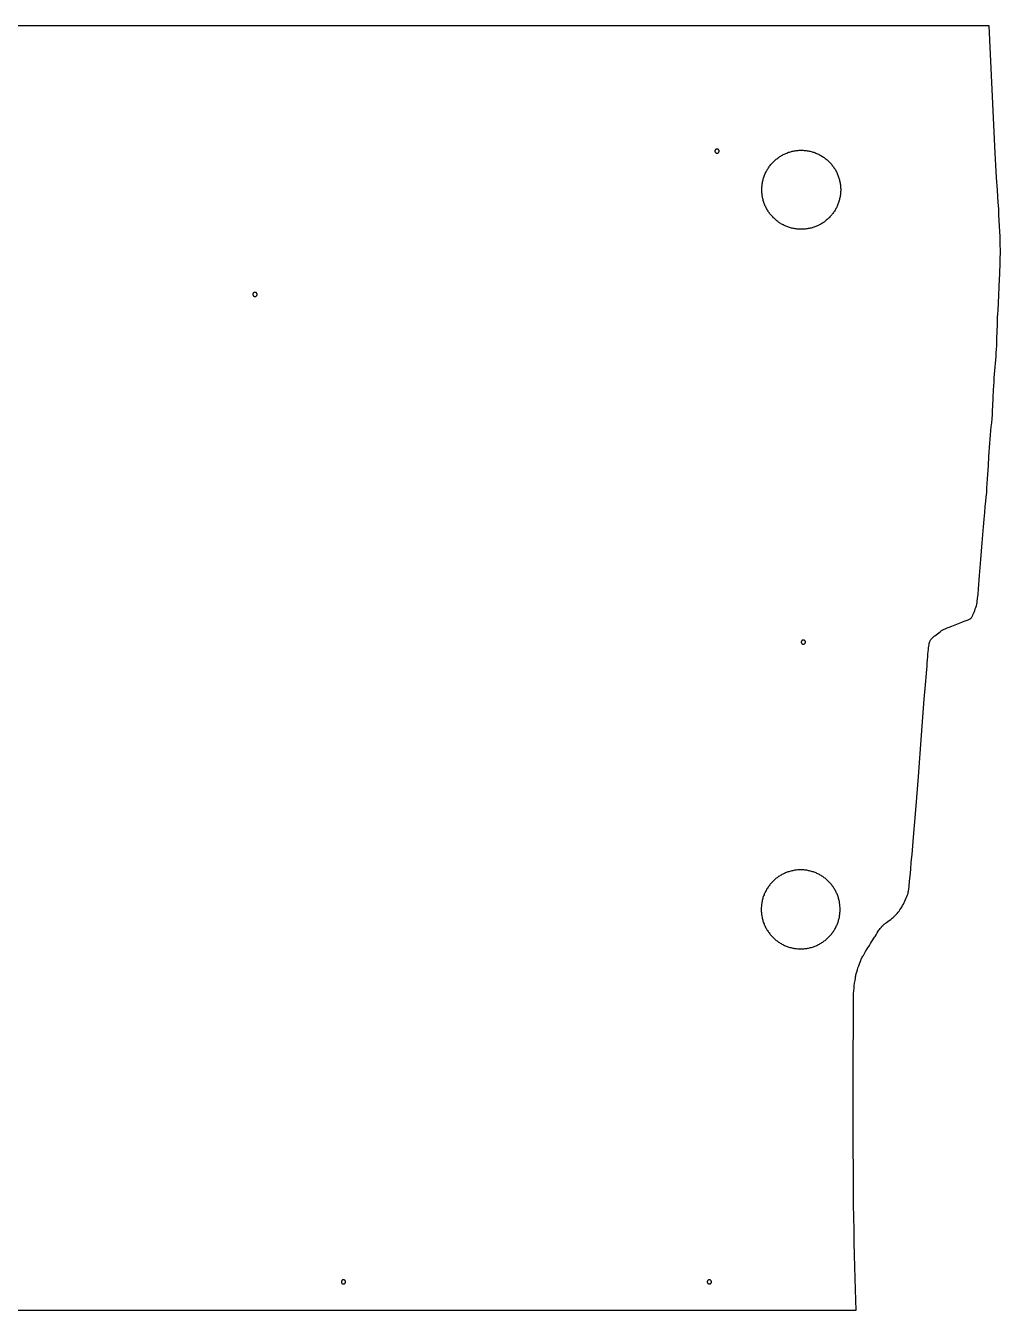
# Model space of a CAD drawing. Extents: x 0 to 10511, y 0 to 8892.
# Drawn here: x 4343 to 5269, y 2216 to 3436 of the extents above; entities that cross this region are included whole.
import ezdxf

# ---------------------------------------------------------------- set-up
doc = ezdxf.new("R2010")
doc.units = 0
doc.layers.add('Default_Layer', color=1, linetype='CONTINUOUS')

msp = doc.modelspace()

# ---------------------------------------------------------------- linework, layer by layer
at = {"layer": 'Default_Layer'}
msp.add_lwpolyline([(3913.3, 2215.9), (4742.6, 2215.9), (4757.8, 2215.9), (5131.9, 2215.9), (5131.5, 2225.5), (5131.2, 2235.7), (5130.8, 2246.3), (5130.6, 2257.3), (5130.3, 2268.7), (5130.1, 2280.3), (5129.9, 2292.2), (5129.7, 2304.3), (5129.5, 2316.5), (5129.4, 2328.8), (5129.3, 2341.1), (5129.2, 2353.5), (5129.1, 2365.7), (5129.1, 2377.8), (5129, 2401.5), (5129, 2424.1), (5129, 2445.2), (5129.1, 2464.4), (5129.2, 2481.2), (5129.3, 2495.2), (5129.4, 2506.1), (5129.5, 2513.4), (5129.5, 2515.6), (5129.5, 2516.7), (5129.7, 2519.2), (5129.9, 2521.7), (5130.1, 2524.2), (5130.4, 2526.7), (5130.8, 2529.1), (5131.1, 2531.5), (5131.3, 2532.6), (5131.5, 2533.6), (5131.7, 2534.6), (5131.9, 2535.5), (5132.1, 2536.4), (5132.4, 2537.4), (5132.7, 2538.3), (5133, 2539.3), (5133.6, 2541.3), (5134.3, 2543.2), (5135, 2545), (5135.6, 2546.7), (5136.2, 2548.1), (5136.7, 2549.3), (5137.2, 2550.2), (5137.7, 2551.2), (5138.2, 2552.1), (5138.7, 2553), (5139.8, 2554.9), (5140.9, 2556.7), (5142.4, 2559.1), (5144.4, 2562.4), (5145.5, 2564.2), (5146.6, 2566), (5147.7, 2567.8), (5148.8, 2569.4), (5149.3, 2570.2), (5149.8, 2571), (5150.8, 2572.6), (5151.9, 2574.3), (5152.9, 2575.9), (5153.5, 2576.8), (5154, 2577.6), (5154.6, 2578.4), (5155.2, 2579.1), (5155.8, 2579.9), (5156.4, 2580.6), (5157.1, 2581.3), (5157.8, 2581.9), (5158.5, 2582.6), (5159.2, 2583.1), (5159.9, 2583.7), (5160.6, 2584.2), (5161.9, 2585.2), (5163.3, 2586.1), (5164.7, 2587.1), (5165.4, 2587.7), (5166.1, 2588.3), (5166.9, 2588.9), (5167.6, 2589.6), (5168.4, 2590.3), (5169.3, 2591.1), (5169.7, 2591.5), (5170.1, 2592), (5171, 2592.9), (5171.8, 2594), (5172.7, 2595.1), (5173.5, 2596.3), (5174.4, 2597.6), (5175.2, 2598.9), (5176, 2600.3), (5176.8, 2601.7), (5177.5, 2603.1), (5178.2, 2604.6), (5178.9, 2606), (5179.5, 2607.5), (5180.1, 2609), (5180.7, 2610.4), (5181.2, 2611.9), (5181.3, 2612.4), (5181.4, 2613.2), (5181.6, 2614.2), (5181.8, 2615.6), (5182.2, 2619), (5182.6, 2623.3), (5183.2, 2628.6), (5183.7, 2634.6), (5184.3, 2641.4), (5185, 2648.9), (5186.4, 2665.4), (5187.8, 2683.7), (5189.4, 2703.1), (5191, 2723), (5194, 2762.2), (5196.6, 2796.3), (5197.7, 2810), (5198.6, 2820.7), (5198.9, 2824.8), (5199.2, 2827.8), (5199.4, 2829.8), (5199.5, 2830.4), (5199.5, 2830.7), (5199.7, 2833.9), (5199.9, 2836.7), (5200, 2839.2), (5200.2, 2841.5), (5200.5, 2843.5), (5200.7, 2845.2), (5200.9, 2846.7), (5201.2, 2848), (5201.4, 2849.2), (5201.7, 2850.2), (5202, 2851), (5202.3, 2851.7), (5202.6, 2852.3), (5202.9, 2852.9), (5203.2, 2853.4), (5203.6, 2853.8), (5204, 2854.3), (5204.4, 2854.7), (5204.9, 2855.2), (5205.4, 2855.6), (5206, 2856.1), (5206.5, 2856.5), (5207.8, 2857.5), (5210.3, 2859.3), (5211.6, 2860.3), (5212.2, 2860.8), (5212.7, 2861.2), (5213.1, 2861.5), (5213.5, 2861.8), (5214.1, 2862.1), (5214.8, 2862.4), (5215.5, 2862.8), (5216.3, 2863.2), (5218.2, 2864), (5220.4, 2864.9), (5222.7, 2865.8), (5227.6, 2867.7), (5232.4, 2869.5), (5234.6, 2870.4), (5236.5, 2871.1), (5238.2, 2871.8), (5239.6, 2872.4), (5240.1, 2872.7), (5240.5, 2872.9), (5240.8, 2873.1), (5241, 2873.2), (5241.4, 2873.7), (5241.7, 2874.3), (5242, 2874.8), (5242.4, 2875.4), (5242.6, 2876), (5242.9, 2876.6), (5243.5, 2877.8), (5243.8, 2878.5), (5244.2, 2879.5), (5244.6, 2880.7), (5245.1, 2882.1), (5245.6, 2883.5), (5246.1, 2885), (5246.5, 2886.5), (5246.7, 2887.2), (5246.8, 2887.8), (5246.9, 2888.3), (5247, 2889.2), (5247.3, 2892), (5247.7, 2896.1), (5248.1, 2901.2), (5249.2, 2913.9), (5250.4, 2928.9), (5251.7, 2944.8), (5252.9, 2960.2), (5253.5, 2967.3), (5254.1, 2973.7), (5254.6, 2979.4), (5255.1, 2984.1), (5255.5, 2988.3), (5255.9, 2992.6), (5256.2, 2996.9), (5256.5, 3001.2), (5256.8, 3005.5), (5257.1, 3009.8), (5257.6, 3018.4), (5258, 3026.9), (5258.3, 3031.1), (5258.6, 3035.3), (5258.9, 3039.4), (5259.2, 3043.4), (5259.5, 3047.3), (5259.9, 3051.2), (5260.3, 3055), (5260.7, 3058.9), (5261, 3062.8), (5261.3, 3066.8), (5261.5, 3070.7), (5261.7, 3074.7), (5262.1, 3082.5), (5262.5, 3090.3), (5262.7, 3094.1), (5262.9, 3097.8), (5263.1, 3101.5), (5263.4, 3105.1), (5263.7, 3108.6), (5264, 3112), (5264.3, 3115.3), (5264.6, 3118.7), (5264.8, 3122.1), (5265, 3125.4), (5265.2, 3128.8), (5265.4, 3132.1), (5265.5, 3135.5), (5265.6, 3138.8), (5265.9, 3145.6), (5266.1, 3152.3), (5266.3, 3159), (5266.5, 3162.4), (5266.7, 3165.7), (5267.4, 3180), (5267.8, 3187.7), (5268.2, 3195.6), (5268.4, 3199.6), (5268.5, 3203.6), (5268.6, 3207.6), (5268.7, 3211.6), (5268.8, 3215.6), (5268.9, 3219.6), (5268.9, 3223.5), (5268.8, 3227.4), (5268.8, 3231.5), (5268.6, 3235.9), (5268.5, 3240.6), (5268.2, 3245.7), (5267.9, 3251), (5267.6, 3256.5), (5267.3, 3262.1), (5266.9, 3268), (5266.1, 3279.9), (5265.3, 3291.9), (5264.6, 3303.7), (5264.2, 3309.4), (5263.9, 3315), (5258.2, 3436.1), (5258.2, 3436.1), (3920.1, 3436.1)], dxfattribs=at)
for points in [[(4997.7, 3317), (4997.7, 3316.8), (4997.7, 3316.6), (4997.8, 3316.4), (4997.9, 3316.2), (4997.9, 3316), (4998, 3315.8), (4998.2, 3315.7), (4998.3, 3315.5), (4998.4, 3315.4), (4998.6, 3315.3), (4998.7, 3315.2), (4998.9, 3315.1), (4999.1, 3315), (4999.3, 3315), (4999.5, 3315), (4999.7, 3315), (4999.9, 3315), (5000.1, 3315), (5000.3, 3315), (5000.5, 3315.1), (5000.7, 3315.2), (5000.8, 3315.3), (5001, 3315.4), (5001.1, 3315.5), (5001.2, 3315.7), (5001.4, 3315.8), (5001.5, 3316), (5001.5, 3316.2), (5001.6, 3316.4), (5001.7, 3316.6), (5001.7, 3316.8), (5001.7, 3317), (5001.7, 3317.2), (5001.7, 3317.4), (5001.6, 3317.6), (5001.5, 3317.7), (5001.5, 3317.9), (5001.4, 3318.1), (5001.2, 3318.2), (5001.1, 3318.4), (5001, 3318.5), (5000.8, 3318.6), (5000.7, 3318.7), (5000.5, 3318.8), (5000.3, 3318.9), (5000.1, 3318.9), (4999.9, 3318.9), (4999.7, 3319), (4999.5, 3318.9), (4999.3, 3318.9), (4999.1, 3318.9), (4998.9, 3318.8), (4998.7, 3318.7), (4998.6, 3318.6), (4998.4, 3318.5), (4998.3, 3318.4), (4998.2, 3318.2), (4998, 3318.1), (4997.9, 3317.9), (4997.9, 3317.7), (4997.8, 3317.6), (4997.7, 3317.4), (4997.7, 3317.2), (4997.7, 3317)], [(5079.7, 3242.7), (5078.7, 3242.7), (5077.8, 3242.8), (5076.8, 3242.8), (5075.9, 3242.9), (5074.9, 3243), (5074, 3243.2), (5073.1, 3243.3), (5072.1, 3243.5), (5071.2, 3243.7), (5070.3, 3243.9), (5069.4, 3244.2), (5068.5, 3244.4), (5067.7, 3244.7), (5066.8, 3245), (5065.9, 3245.3), (5065.1, 3245.7), (5064.3, 3246), (5063.4, 3246.4), (5062.6, 3246.8), (5061.8, 3247.3), (5061, 3247.7), (5060.3, 3248.2), (5059.5, 3248.6), (5058.7, 3249.1), (5058, 3249.6), (5057.3, 3250.2), (5056.5, 3250.7), (5055.8, 3251.3), (5055.2, 3251.9), (5054.5, 3252.5), (5053.8, 3253.1), (5053.2, 3253.7), (5052.6, 3254.4), (5051.9, 3255), (5051.3, 3255.7), (5050.8, 3256.4), (5050.2, 3257.1), (5049.6, 3257.8), (5049.1, 3258.5), (5048.6, 3259.3), (5048.1, 3260), (5047.6, 3260.8), (5047.2, 3261.6), (5046.7, 3262.4), (5046.3, 3263.2), (5045.9, 3264), (5045.5, 3264.8), (5045.1, 3265.6), (5044.8, 3266.5), (5044.5, 3267.3), (5044.2, 3268.2), (5043.9, 3269.1), (5043.6, 3270), (5043.4, 3270.9), (5043.2, 3271.8), (5043, 3272.7), (5042.8, 3273.6), (5042.6, 3274.5), (5042.5, 3275.5), (5042.4, 3276.4), (5042.3, 3277.3), (5042.2, 3278.3), (5042.2, 3279.3), (5042.2, 3280.2), (5042.2, 3281.2), (5042.2, 3282.2), (5042.3, 3283.1), (5042.4, 3284.1), (5042.5, 3285), (5042.6, 3285.9), (5042.8, 3286.9), (5043, 3287.8), (5043.2, 3288.7), (5043.4, 3289.6), (5043.6, 3290.5), (5043.9, 3291.4), (5044.2, 3292.3), (5044.5, 3293.1), (5044.8, 3294), (5045.1, 3294.8), (5045.5, 3295.7), (5045.9, 3296.5), (5046.3, 3297.3), (5046.7, 3298.1), (5047.2, 3298.9), (5047.6, 3299.7), (5048.1, 3300.4), (5048.6, 3301.2), (5049.1, 3301.9), (5049.6, 3302.7), (5050.2, 3303.4), (5050.8, 3304.1), (5051.3, 3304.8), (5051.9, 3305.4), (5052.6, 3306.1), (5053.2, 3306.7), (5053.8, 3307.4), (5054.5, 3308), (5055.2, 3308.6), (5055.8, 3309.2), (5056.5, 3309.7), (5057.3, 3310.3), (5058, 3310.8), (5058.7, 3311.3), (5059.5, 3311.8), (5060.3, 3312.3), (5061, 3312.8), (5061.8, 3313.2), (5062.6, 3313.6), (5063.4, 3314), (5064.3, 3314.4), (5065.1, 3314.8), (5065.9, 3315.1), (5066.8, 3315.5), (5067.7, 3315.8), (5068.5, 3316), (5069.4, 3316.3), (5070.3, 3316.5), (5071.2, 3316.8), (5072.1, 3317), (5073.1, 3317.1), (5074, 3317.3), (5074.9, 3317.4), (5075.9, 3317.5), (5076.8, 3317.6), (5077.8, 3317.7), (5078.7, 3317.7), (5079.7, 3317.7), (5080.7, 3317.7), (5081.6, 3317.7), (5082.6, 3317.6), (5083.5, 3317.5), (5084.5, 3317.4), (5085.4, 3317.3), (5086.3, 3317.1), (5087.3, 3317), (5088.2, 3316.8), (5089.1, 3316.5), (5090, 3316.3), (5090.8, 3316), (5091.7, 3315.8), (5092.6, 3315.5), (5093.4, 3315.1), (5094.3, 3314.8), (5095.1, 3314.4), (5096, 3314), (5096.8, 3313.6), (5097.6, 3313.2), (5098.4, 3312.8), (5099.1, 3312.3), (5099.9, 3311.8), (5100.7, 3311.3), (5101.4, 3310.8), (5102.1, 3310.3), (5102.8, 3309.7), (5103.5, 3309.2), (5104.2, 3308.6), (5104.9, 3308), (5105.6, 3307.4), (5106.2, 3306.7), (5106.8, 3306.1), (5107.5, 3305.4), (5108.1, 3304.8), (5108.6, 3304.1), (5109.2, 3303.4), (5109.7, 3302.7), (5110.3, 3301.9), (5110.8, 3301.2), (5111.3, 3300.4), (5111.8, 3299.7), (5112.2, 3298.9), (5112.7, 3298.1), (5113.1, 3297.3), (5113.5, 3296.5), (5113.9, 3295.7), (5114.2, 3294.8), (5114.6, 3294), (5114.9, 3293.1), (5115.2, 3292.3), (5115.5, 3291.4), (5115.8, 3290.5), (5116, 3289.6), (5116.2, 3288.7), (5116.4, 3287.8), (5116.6, 3286.9), (5116.8, 3285.9), (5116.9, 3285), (5117, 3284.1), (5117.1, 3283.1), (5117.1, 3282.2), (5117.2, 3281.2), (5117.2, 3280.2), (5117.2, 3279.3), (5117.1, 3278.3), (5117.1, 3277.3), (5117, 3276.4), (5116.9, 3275.5), (5116.8, 3274.5), (5116.6, 3273.6), (5116.4, 3272.7), (5116.2, 3271.8), (5116, 3270.9), (5115.8, 3270), (5115.5, 3269.1), (5115.2, 3268.2), (5114.9, 3267.3), (5114.6, 3266.5), (5114.2, 3265.6), (5113.9, 3264.8), (5113.5, 3264), (5113.1, 3263.2), (5112.7, 3262.4), (5112.2, 3261.6), (5111.8, 3260.8), (5111.3, 3260), (5110.8, 3259.3), (5110.3, 3258.5), (5109.7, 3257.8), (5109.2, 3257.1), (5108.6, 3256.4), (5108.1, 3255.7), (5107.5, 3255), (5106.8, 3254.4), (5106.2, 3253.7), (5105.6, 3253.1), (5104.9, 3252.5), (5104.2, 3251.9), (5103.5, 3251.3), (5102.8, 3250.7), (5102.1, 3250.2), (5101.4, 3249.6), (5100.7, 3249.1), (5099.9, 3248.6), (5099.1, 3248.2), (5098.4, 3247.7), (5097.6, 3247.3), (5096.8, 3246.8), (5096, 3246.4), (5095.1, 3246), (5094.3, 3245.7), (5093.4, 3245.3), (5092.6, 3245), (5091.7, 3244.7), (5090.8, 3244.4), (5090, 3244.2), (5089.1, 3243.9), (5088.2, 3243.7), (5087.3, 3243.5), (5086.3, 3243.3), (5085.4, 3243.2), (5084.5, 3243), (5083.5, 3242.9), (5082.6, 3242.8), (5081.6, 3242.8), (5080.7, 3242.7), (5079.7, 3242.7)], [(4558.5, 3180.8), (4558.5, 3180.6), (4558.6, 3180.4), (4558.6, 3180.2), (4558.7, 3180), (4558.8, 3179.9), (4558.9, 3179.7), (4559, 3179.6), (4559.1, 3179.4), (4559.3, 3179.3), (4559.4, 3179.2), (4559.6, 3179.1), (4559.8, 3179), (4559.9, 3178.9), (4560.1, 3178.9), (4560.3, 3178.8), (4560.5, 3178.8), (4560.7, 3178.8), (4560.9, 3178.9), (4561.1, 3178.9), (4561.3, 3179), (4561.5, 3179.1), (4561.7, 3179.2), (4561.8, 3179.3), (4561.9, 3179.4), (4562.1, 3179.6), (4562.2, 3179.7), (4562.3, 3179.9), (4562.4, 3180), (4562.4, 3180.2), (4562.5, 3180.4), (4562.5, 3180.6), (4562.5, 3180.8), (4562.5, 3181), (4562.5, 3181.2), (4562.4, 3181.4), (4562.4, 3181.6), (4562.3, 3181.8), (4562.2, 3181.9), (4562.1, 3182.1), (4561.9, 3182.2), (4561.8, 3182.4), (4561.7, 3182.5), (4561.5, 3182.6), (4561.3, 3182.7), (4561.1, 3182.7), (4560.9, 3182.8), (4560.7, 3182.8), (4560.5, 3182.8), (4560.3, 3182.8), (4560.1, 3182.8), (4559.9, 3182.7), (4559.8, 3182.7), (4559.6, 3182.6), (4559.4, 3182.5), (4559.3, 3182.4), (4559.1, 3182.2), (4559, 3182.1), (4558.9, 3181.9), (4558.8, 3181.8), (4558.7, 3181.6), (4558.6, 3181.4), (4558.6, 3181.2), (4558.5, 3181), (4558.5, 3180.8)], [(5079.7, 2850.6), (5079.7, 2850.3), (5079.7, 2850.2), (5079.8, 2850), (5079.8, 2849.8), (5079.9, 2849.6), (5080, 2849.4), (5080.1, 2849.3), (5080.3, 2849.1), (5080.4, 2849), (5080.5, 2848.9), (5080.7, 2848.8), (5080.9, 2848.7), (5081.1, 2848.6), (5081.3, 2848.6), (5081.5, 2848.6), (5081.7, 2848.6), (5081.9, 2848.6), (5082.1, 2848.6), (5082.3, 2848.6), (5082.4, 2848.7), (5082.6, 2848.8), (5082.8, 2848.9), (5082.9, 2849), (5083.1, 2849.1), (5083.2, 2849.3), (5083.3, 2849.4), (5083.4, 2849.6), (5083.5, 2849.8), (5083.6, 2850), (5083.6, 2850.2), (5083.7, 2850.3), (5083.7, 2850.6), (5083.7, 2850.8), (5083.6, 2851), (5083.6, 2851.1), (5083.5, 2851.3), (5083.4, 2851.5), (5083.3, 2851.7), (5083.2, 2851.8), (5083.1, 2852), (5082.9, 2852.1), (5082.8, 2852.2), (5082.6, 2852.3), (5082.4, 2852.4), (5082.3, 2852.5), (5082.1, 2852.5), (5081.9, 2852.5), (5081.7, 2852.6), (5081.5, 2852.5), (5081.3, 2852.5), (5081.1, 2852.5), (5080.9, 2852.4), (5080.7, 2852.3), (5080.5, 2852.2), (5080.4, 2852.1), (5080.3, 2852), (5080.1, 2851.8), (5080, 2851.7), (5079.9, 2851.5), (5079.8, 2851.3), (5079.8, 2851.1), (5079.7, 2851), (5079.7, 2850.8), (5079.7, 2850.6)], [(5079.2, 2559.2), (5080.1, 2559.2), (5081.1, 2559.3), (5082, 2559.3), (5083, 2559.4), (5083.9, 2559.5), (5084.9, 2559.6), (5085.8, 2559.8), (5086.7, 2560), (5087.6, 2560.2), (5088.5, 2560.4), (5089.4, 2560.6), (5090.3, 2560.9), (5091.2, 2561.2), (5092, 2561.5), (5092.9, 2561.8), (5093.8, 2562.2), (5094.6, 2562.5), (5095.4, 2562.9), (5096.2, 2563.3), (5097, 2563.7), (5097.8, 2564.2), (5098.6, 2564.6), (5099.4, 2565.1), (5100.1, 2565.6), (5100.9, 2566.1), (5101.6, 2566.7), (5102.3, 2567.2), (5103, 2567.8), (5103.7, 2568.3), (5104.4, 2568.9), (5105, 2569.6), (5105.7, 2570.2), (5106.3, 2570.8), (5106.9, 2571.5), (5107.5, 2572.2), (5108.1, 2572.9), (5108.7, 2573.6), (5109.2, 2574.3), (5109.7, 2575), (5110.3, 2575.7), (5110.7, 2576.5), (5111.2, 2577.3), (5111.7, 2578), (5112.1, 2578.8), (5112.6, 2579.6), (5113, 2580.4), (5113.3, 2581.3), (5113.7, 2582.1), (5114.1, 2583), (5114.4, 2583.8), (5114.7, 2584.7), (5115, 2585.6), (5115.2, 2586.4), (5115.5, 2587.3), (5115.7, 2588.2), (5115.9, 2589.1), (5116.1, 2590.1), (5116.2, 2591), (5116.4, 2591.9), (5116.5, 2592.9), (5116.5, 2593.8), (5116.6, 2594.8), (5116.6, 2595.7), (5116.7, 2596.7), (5116.6, 2597.7), (5116.6, 2598.6), (5116.5, 2599.6), (5116.5, 2600.5), (5116.4, 2601.5), (5116.2, 2602.4), (5116.1, 2603.3), (5115.9, 2604.3), (5115.7, 2605.2), (5115.5, 2606.1), (5115.2, 2607), (5115, 2607.9), (5114.7, 2608.7), (5114.4, 2609.6), (5114.1, 2610.5), (5113.7, 2611.3), (5113.3, 2612.1), (5113, 2613), (5112.6, 2613.8), (5112.1, 2614.6), (5111.7, 2615.4), (5111.2, 2616.1), (5110.7, 2616.9), (5110.3, 2617.7), (5109.7, 2618.4), (5109.2, 2619.1), (5108.7, 2619.9), (5108.1, 2620.6), (5107.5, 2621.2), (5106.9, 2621.9), (5106.3, 2622.6), (5105.7, 2623.2), (5105, 2623.8), (5104.4, 2624.5), (5103.7, 2625.1), (5103, 2625.6), (5102.3, 2626.2), (5101.6, 2626.8), (5100.9, 2627.3), (5100.1, 2627.8), (5099.4, 2628.3), (5098.6, 2628.8), (5097.8, 2629.2), (5097, 2629.7), (5096.2, 2630.1), (5095.4, 2630.5), (5094.6, 2630.9), (5093.8, 2631.3), (5092.9, 2631.6), (5092, 2631.9), (5091.2, 2632.2), (5090.3, 2632.5), (5089.4, 2632.8), (5088.5, 2633), (5087.6, 2633.2), (5086.7, 2633.4), (5085.8, 2633.6), (5084.9, 2633.8), (5083.9, 2633.9), (5083, 2634), (5082, 2634.1), (5081.1, 2634.2), (5080.1, 2634.2), (5079.2, 2634.2), (5078.2, 2634.2), (5077.2, 2634.2), (5076.3, 2634.1), (5075.3, 2634), (5074.4, 2633.9), (5073.4, 2633.8), (5072.5, 2633.6), (5071.6, 2633.4), (5070.7, 2633.2), (5069.8, 2633), (5068.9, 2632.8), (5068, 2632.5), (5067.1, 2632.2), (5066.3, 2631.9), (5065.4, 2631.6), (5064.6, 2631.3), (5063.7, 2630.9), (5062.9, 2630.5), (5062.1, 2630.1), (5061.3, 2629.7), (5060.5, 2629.2), (5059.7, 2628.8), (5058.9, 2628.3), (5058.2, 2627.8), (5057.4, 2627.3), (5056.7, 2626.8), (5056, 2626.2), (5055.3, 2625.6), (5054.6, 2625.1), (5053.9, 2624.5), (5053.3, 2623.8), (5052.6, 2623.2), (5052, 2622.6), (5051.4, 2621.9), (5050.8, 2621.2), (5050.2, 2620.6), (5049.7, 2619.9), (5049.1, 2619.1), (5048.6, 2618.4), (5048.1, 2617.7), (5047.6, 2616.9), (5047.1, 2616.1), (5046.6, 2615.4), (5046.2, 2614.6), (5045.8, 2613.8), (5045.4, 2613), (5045, 2612.1), (5044.6, 2611.3), (5044.3, 2610.5), (5043.9, 2609.6), (5043.6, 2608.7), (5043.3, 2607.9), (5043.1, 2607), (5042.8, 2606.1), (5042.6, 2605.2), (5042.4, 2604.3), (5042.2, 2603.3), (5042.1, 2602.4), (5042, 2601.5), (5041.8, 2600.5), (5041.8, 2599.6), (5041.7, 2598.6), (5041.7, 2597.7), (5041.7, 2596.7), (5041.7, 2595.7), (5041.7, 2594.8), (5041.8, 2593.8), (5041.8, 2592.9), (5042, 2591.9), (5042.1, 2591), (5042.2, 2590.1), (5042.4, 2589.1), (5042.6, 2588.2), (5042.8, 2587.3), (5043.1, 2586.4), (5043.3, 2585.6), (5043.6, 2584.7), (5043.9, 2583.8), (5044.3, 2583), (5044.6, 2582.1), (5045, 2581.3), (5045.4, 2580.4), (5045.8, 2579.6), (5046.2, 2578.8), (5046.6, 2578), (5047.1, 2577.3), (5047.6, 2576.5), (5048.1, 2575.7), (5048.6, 2575), (5049.1, 2574.3), (5049.7, 2573.6), (5050.2, 2572.9), (5050.8, 2572.2), (5051.4, 2571.5), (5052, 2570.8), (5052.6, 2570.2), (5053.3, 2569.6), (5053.9, 2568.9), (5054.6, 2568.3), (5055.3, 2567.8), (5056, 2567.2), (5056.7, 2566.7), (5057.4, 2566.1), (5058.2, 2565.6), (5058.9, 2565.1), (5059.7, 2564.6), (5060.5, 2564.2), (5061.3, 2563.7), (5062.1, 2563.3), (5062.9, 2562.9), (5063.7, 2562.5), (5064.6, 2562.2), (5065.4, 2561.8), (5066.3, 2561.5), (5067.1, 2561.2), (5068, 2560.9), (5068.9, 2560.6), (5069.8, 2560.4), (5070.7, 2560.2), (5071.6, 2560), (5072.5, 2559.8), (5073.4, 2559.6), (5074.4, 2559.5), (5075.3, 2559.4), (5076.3, 2559.3), (5077.2, 2559.3), (5078.2, 2559.2), (5079.2, 2559.2)], [(4642.7, 2242.9), (4642.7, 2242.6), (4642.7, 2242.4), (4642.7, 2242.3), (4642.8, 2242.1), (4642.9, 2241.9), (4643, 2241.7), (4643.1, 2241.6), (4643.2, 2241.4), (4643.4, 2241.3), (4643.5, 2241.2), (4643.7, 2241.1), (4643.9, 2241), (4644.1, 2240.9), (4644.3, 2240.9), (4644.5, 2240.9), (4644.7, 2240.9), (4644.9, 2240.9), (4645.1, 2240.9), (4645.3, 2240.9), (4645.4, 2241), (4645.6, 2241.1), (4645.8, 2241.2), (4645.9, 2241.3), (4646.1, 2241.4), (4646.2, 2241.6), (4646.3, 2241.7), (4646.4, 2241.9), (4646.5, 2242.1), (4646.6, 2242.3), (4646.6, 2242.4), (4646.6, 2242.6), (4646.7, 2242.9), (4646.6, 2243.1), (4646.6, 2243.3), (4646.6, 2243.4), (4646.5, 2243.6), (4646.4, 2243.8), (4646.3, 2244), (4646.2, 2244.1), (4646.1, 2244.3), (4645.9, 2244.4), (4645.8, 2244.5), (4645.6, 2244.6), (4645.4, 2244.7), (4645.3, 2244.8), (4645.1, 2244.8), (4644.9, 2244.8), (4644.7, 2244.9), (4644.5, 2244.8), (4644.3, 2244.8), (4644.1, 2244.8), (4643.9, 2244.7), (4643.7, 2244.6), (4643.5, 2244.5), (4643.4, 2244.4), (4643.2, 2244.3), (4643.1, 2244.1), (4643, 2244), (4642.9, 2243.8), (4642.8, 2243.6), (4642.7, 2243.4), (4642.7, 2243.3), (4642.7, 2243.1), (4642.7, 2242.9)], [(4990.4, 2242.9), (4990.4, 2242.6), (4990.4, 2242.4), (4990.5, 2242.3), (4990.5, 2242.1), (4990.6, 2241.9), (4990.7, 2241.7), (4990.8, 2241.6), (4991, 2241.4), (4991.1, 2241.3), (4991.2, 2241.2), (4991.4, 2241.1), (4991.6, 2241), (4991.8, 2240.9), (4992, 2240.9), (4992.2, 2240.9), (4992.4, 2240.9), (4992.6, 2240.9), (4992.8, 2240.9), (4993, 2240.9), (4993.1, 2241), (4993.3, 2241.1), (4993.5, 2241.2), (4993.6, 2241.3), (4993.8, 2241.4), (4993.9, 2241.6), (4994, 2241.7), (4994.1, 2241.9), (4994.2, 2242.1), (4994.3, 2242.3), (4994.3, 2242.4), (4994.4, 2242.6), (4994.4, 2242.9), (4994.4, 2243.1), (4994.3, 2243.3), (4994.3, 2243.4), (4994.2, 2243.6), (4994.1, 2243.8), (4994, 2244), (4993.9, 2244.1), (4993.8, 2244.3), (4993.6, 2244.4), (4993.5, 2244.5), (4993.3, 2244.6), (4993.1, 2244.7), (4993, 2244.8), (4992.8, 2244.8), (4992.6, 2244.8), (4992.4, 2244.9), (4992.2, 2244.8), (4992, 2244.8), (4991.8, 2244.8), (4991.6, 2244.7), (4991.4, 2244.6), (4991.2, 2244.5), (4991.1, 2244.4), (4991, 2244.3), (4990.8, 2244.1), (4990.7, 2244), (4990.6, 2243.8), (4990.5, 2243.6), (4990.5, 2243.4), (4990.4, 2243.3), (4990.4, 2243.1), (4990.4, 2242.9)]]:
    msp.add_lwpolyline(points, close=True, dxfattribs=at)

doc.saveas('drawing.dxf')
